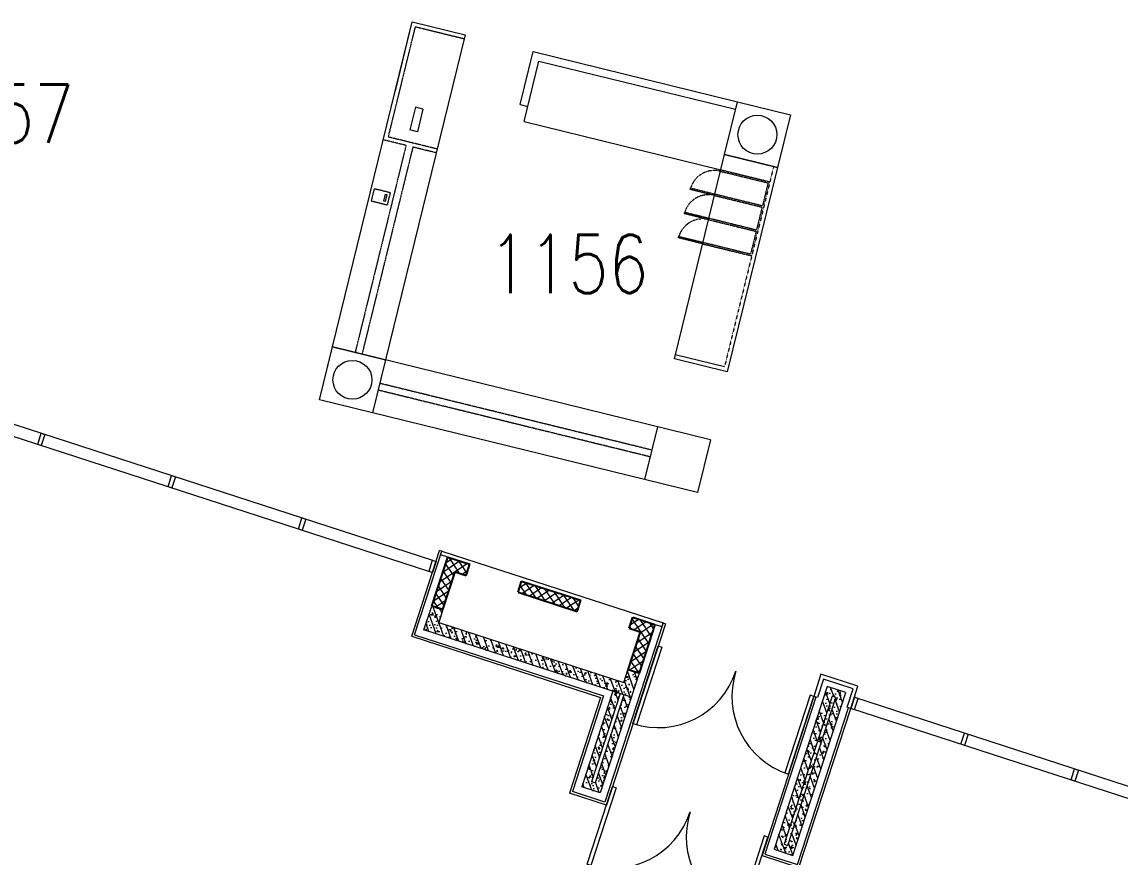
# Model space of a CAD drawing. Header units: inches. Extents: x 13084 to 220150, y 6494 to 167180.
# Drawn here: x 139242 to 153344, y 71649 to 82380 of the extents above; entities that cross this region are included whole.
import ezdxf
from ezdxf.enums import TextEntityAlignment as Align

# ---------------------------------------------------------------- set-up
doc = ezdxf.new("R2010")
doc.units = ezdxf.units.IN
doc.header["$MEASUREMENT"] = 0
doc.linetypes.add('Ground Floor$0$HIDDEN', pattern=[0.375, 0.25, -0.125])
for name, color, linetype, lineweight in [('Ground Floor$0$A-G250-G-Walls-Precast-Concrete', 7, 'Continuous', 15), ('Ground Floor$0$A-G250-M-Walls-Blockwork', 7, 'Continuous', 25), ('Ground Floor$0$A-G252-H-Internal-Walls', 251, 'Continuous', 9), ('Ground Floor$0$A-G262-H-Precast-Panel', 251, 'Continuous', 5), ('Ground Floor$0$A-G312-M-Wall-Cladding-Panel', 7, 'Continuous', 9), ('Ground Floor$0$A-G312-M-Wall-Finish-Plaster', 7, 'Continuous', 15), ('Ground Floor$0$A-G321-M-Window', 251, 'Continuous', 9), ('Ground Floor$0$A-G322-M-Door', 251, 'Continuous', 15), ('Ground Floor$0$A-G4-M-Furniture-and-Fittings', 251, 'Continuous', 9), ('Ground Floor$0$Z-Z001-S-Room-Name-Identification-250', 7, 'Continuous', 15)]:
    doc.layers.add(name, color=color, linetype=linetype, lineweight=lineweight)
doc.styles.add('Ground Floor$0$Tag-RomanS', font='romans.shx', dxfattribs={"width": 0.8})
pattern_1 = [(34, (31615.24, 164129.57), (-44.385937, 65.804857), []), (124, (31615.24, 164129.57), (-65.804857, -44.385937), [])]
pattern_2 = [(110, (31615.24, 164129.57), (-74.5881, -27.14785), [])]
pattern_3 = [(50, (31615.24, 164129.57), (182.18467, -15.93909), [19.05, -209.55]), (355, (31615.24, 164129.57), (-35.24283, 191.05664), [15.24, -167.64]), (100.451, (31630.42, 164128.24), (146.9425, 175.11669), [16.19, -178.09]), (46.1842, (31615.24, 164180.37), (271.07904, -42.04233), [28.575, -314.325]), (96.6356, (31637.83, 164176.87), (237.40423, 247.42556), [24.285, -267.135]), (351.184, (31615.24, 164180.37), (237.4046, 247.4251), [22.86, -251.46]), (21, (31640.64, 164167.67), (151.61488, -102.26552), [19.05, -209.55]), (326, (31640.64, 164167.67), (61.80203, 184.18797), [15.24, -167.64]), (71.4514, (31653.27, 164159.15), (213.4165, 81.92286), [16.19, -178.09]), (37.5, (31615.24, 164129.57), (3.088603, 84.55504), [0, -165.608, 0, -170.18, 0, -168.275]), (7.5, (31615.24, 164129.57), (66.81966, 100.180575), [0, -97.028, 0, -161.798, 0, -64.135]), (327.5, (31558.6, 164129.57), (135.590595, -5.728744), [0, -63.5, 0, -198.12, 0, -262.89]), (317.5, (31533.2, 164129.57), (148.12918, 25.42649), [0, -82.55, 0, -131.572, 0, -186.69])]

# ---------------------------------------------------------------- blocks, each defined once
blk = doc.blocks.new('Ground Floor$0$tag-roomname')
at = {"lineweight": 18, "ltscale": 0.01, "style": 'Ground Floor$0$Tag-RomanS', "width": 0.8}
blk.add_attdef('ROOM_NO_2', text='', height=3, dxfattribs=at).set_placement((0, 1.612), align=Align.MIDDLE_CENTER)
at = {"linetype": 'ByBlock', "lineweight": 13, "ltscale": 0.01, "style": 'Ground Floor$0$Tag-RomanS', "width": 0.8, "flags": 1}
for tag, p in [('ROOM_NAME_1', (0, -2.288)), ('AREA', (0, -5.744))]:
    blk.add_attdef(tag, text='', height=2.8, dxfattribs=at).set_placement(p, align=Align.MIDDLE_CENTER)
blk = doc.blocks.new('Ground Floor$0$Door7-Glass-bookshop-2100')
at = {"layer": 'Ground Floor$0$A-G322-M-Door'}
for points in [[(0, 0), (50, 0), (50, 1050), (0, 1050)], [(2100, 0), (2050, 0), (2050, 1050), (2100, 1050)]]:
    blk.add_lwpolyline(points, close=True, dxfattribs=at)
for centre, start, end in [((0, 0), 0, 90), ((2100, 0), 90, 180)]:
    blk.add_arc(centre, 1050, start, end, dxfattribs=at)

msp = doc.modelspace()

# ---------------------------------------------------------------- hatches: boundary and pattern name
at = {"layer": 'Ground Floor$0$A-G252-H-Internal-Walls'}
h = msp.add_hatch(dxfattribs=at)
h.set_pattern_fill('ANSI37', color=256, scale=25, angle=349, style=0)
h.set_pattern_definition(pattern_1)
h.paths.add_polyline_path([(144806, 75315), (144947, 75269), (144993, 75412), (144710, 75504), (144505, 74874), (144648, 74828)])
h = msp.add_hatch(dxfattribs=at)
h.set_pattern_fill('ANSI37', color=256, scale=25, angle=349, style=0)
h.set_pattern_definition(pattern_1)
h.paths.add_polyline_path([(146374, 74805), (146420, 74948), (145659, 75195), (145613, 75053)])
h = msp.add_hatch(dxfattribs=at)
h.set_pattern_fill('ANSI37', color=256, scale=25, angle=349, style=0)
h.set_pattern_definition(pattern_1)
h.paths.add_polyline_path([(147371, 74639), (147086, 74732), (147039, 74589), (147182, 74543), (147024, 74056), (147167, 74010)])
at = {"layer": 'Ground Floor$0$A-G262-H-Precast-Panel'}
h = msp.add_hatch(dxfattribs=at)
h.set_pattern_fill('ANSI31', color=256, scale=25, angle=65, style=0)
h.set_pattern_definition([(110, (31615.86, 164131.47), (-74.5881, -27.14785), [])])
h.paths.add_polyline_path([(144594, 74664), (144648, 74830), (144506, 74876), (144405, 74567), (147068, 73702), (147168, 74011), (147026, 74058), (146972, 73891)])
h = msp.add_hatch(dxfattribs=at)
h.set_pattern_fill('AR-CONC', color=256, style=0)
h.set_pattern_definition([(50, (31615.86, 164131.47), (182.18467, -15.93909), [19.05, -209.55]), (355, (31615.86, 164131.47), (-35.24283, 191.05664), [15.24, -167.64]), (100.451, (31631.04, 164130.14), (146.9425, 175.11669), [16.19, -178.09]), (46.1842, (31615.86, 164182.27), (271.07904, -42.04233), [28.575, -314.325]), (96.6356, (31638.45, 164178.77), (237.40423, 247.42556), [24.285, -267.135]), (351.184, (31615.86, 164182.27), (237.4046, 247.4251), [22.86, -251.46]), (21, (31641.26, 164169.57), (151.61488, -102.26552), [19.05, -209.55]), (326, (31641.26, 164169.57), (61.80203, 184.18797), [15.24, -167.64]), (71.4514, (31653.9, 164161.05), (213.4165, 81.92286), [16.19, -178.09]), (37.5, (31615.857, 164131.47), (3.088603, 84.55504), [0, -165.608, 0, -170.18, 0, -168.275]), (7.5, (31615.86, 164131.47), (66.81966, 100.180575), [0, -97.028, 0, -161.798, 0, -64.135]), (327.5, (31559.215, 164131.47), (135.590595, -5.728744), [0, -63.5, 0, -198.12, 0, -262.89]), (317.5, (31533.81, 164131.47), (148.12918, 25.42649), [0, -82.55, 0, -131.572, 0, -186.69])])
h.paths.add_polyline_path([(144594, 74664), (144648, 74830), (144506, 74876), (144405, 74567), (147068, 73702), (147168, 74011), (147026, 74058), (146972, 73891)])
h = msp.add_hatch(dxfattribs=at)
h.set_pattern_fill('AR-CONC', color=256, style=0)
h.set_pattern_definition(pattern_3)
h.paths.add_polyline_path([(147067, 73702), (146972, 73733), (146604, 72601), (146557, 72616), (146925, 73749), (146829, 73780), (146431, 72552), (146668, 72475)])
h = msp.add_hatch(dxfattribs=at)
h.set_pattern_fill('ANSI31', color=256, scale=25, angle=65, style=0)
h.set_pattern_definition(pattern_2)
h.paths.add_polyline_path([(146604, 72601), (146557, 72616), (146925, 73749), (146829, 73780), (146431, 72552), (146668, 72475), (147067, 73702), (146972, 73733)])
h = msp.add_hatch(dxfattribs=at)
h.set_pattern_fill('ANSI31', color=256, scale=25, angle=65, style=0)
h.set_pattern_definition(pattern_2)
h.paths.add_polyline_path([(149821, 73764), (149583, 73841), (148903, 71749), (149141, 71671)])
h.paths.add_polyline_path([(149077, 71797), (149029, 71813), (149647, 73715), (149695, 73700)], flags=16)
h = msp.add_hatch(dxfattribs=at)
h.set_pattern_fill('AR-CONC', color=256, style=0)
h.set_pattern_definition(pattern_3)
h.paths.add_polyline_path([(149821, 73764), (149583, 73841), (148903, 71749), (149141, 71671)])

# ---------------------------------------------------------------- linework, layer by layer
at = {"layer": 'Ground Floor$0$A-G250-G-Walls-Precast-Concrete'}
for p, q in [((144405, 74567, 0), (144505, 74874, 0)), ((144505, 74874, 0), (144648, 74828, 0)), ((144648, 74828, 0), (144594, 74664, 0)), ((144594, 74664, 0), (146971, 73891, 0)), ((147067, 73702, 0), (144405, 74567, 0)), ((146971, 73891, 0), (147024, 74056, 0)), ((147025, 74056, 0), (147167, 74010, 0)), ((147167, 74010, 0), (146668, 72475, 0)), ((146829, 73780, 0), (146431, 72552, 0)), ((149583, 73841, 0), (148903, 71749, 0)), ((149141, 71671, 0), (149821, 73764, 0)), ((149821, 73764, 0), (149583, 73841, 0)), ((146925, 73749, 0), (146557, 72616, 0)), ((146972, 73733, 0), (146604, 72601, 0)), ((149647, 73715, 0), (149029, 71813, 0)), ((149077, 71797, 0), (149695, 73700, 0)), ((149695, 73700, 0), (149647, 73715, 0)), ((146668, 72475, 0), (146431, 72552, 0)), ((146604, 72601, 0), (146557, 72616, 0)), ((149029, 71813, 0), (149077, 71797, 0)), ((148903, 71749, 0), (149141, 71671, 0))]:
    msp.add_line(p, q, dxfattribs=at)
at = {"layer": 'Ground Floor$0$A-G250-M-Walls-Blockwork'}
for p, q in [((144505, 74874), (144710, 75504)), ((144710, 75504), (144993, 75412)), ((144648, 74828), (144806, 75315)), ((144806, 75315), (144947, 75269)), ((144947, 75269), (144993, 75412, 0)), ((145613, 75053), (145659, 75195, 0)), ((145659, 75195), (146420, 74948)), ((145613, 75053), (146374, 74805)), ((146374, 74805), (146420, 74948)), ((144648, 74828), (144505, 74874)), ((147039, 74589), (147086, 74732)), ((147086, 74732), (147371, 74639)), ((147371, 74639, 0), (147167, 74010, 0)), ((147182, 74543, 0), (147024, 74056, 0)), ((147182, 74543, 0), (147024, 74056, 0)), ((147039, 74589), (147182, 74543)), ((147167, 74010, 0), (147024, 74056, 0))]:
    msp.add_line(p, q, dxfattribs=at)
at = {"layer": 'Ground Floor$0$A-G312-M-Wall-Cladding-Panel'}
for p, q in [((144248, 74487), (144606, 75590)), ((144635, 75581), (144606, 75590)), ((144285, 74506), (144635, 75581)), ((147477, 74657, 0), (146729, 72355, 0)), ((147506, 74648), (146749, 72317, 0)), ((147477, 74657, 0), (147506, 74648)), ((144248, 74487, 0), (146672, 73699, 0)), ((144285, 74506), (146710, 73719, 0)), ((146672, 73699, 0), (146273, 72472, 0)), ((146710, 73719, 0), (146311, 72491, 0)), ((149410, 73714, 0), (148746, 71668, 0)), ((149439, 73704, 0), (148784, 71688, 0)), ((149202, 71552, 0), (149857, 73568, 0)), ((149221, 71514, 0), (149886, 73559, 0)), ((146729, 72355, 0), (146311, 72491, 0)), ((146749, 72317, 0), (146273, 72472, 0)), ((148746, 71668, 0), (149221, 71514, 0)), ((148784, 71688, 0), (149202, 71552, 0))]:
    msp.add_line(p, q, dxfattribs=at)
at = {"layer": 'Ground Floor$0$A-G312-M-Wall-Finish-Plaster'}
for p, q in [((144619, 75533), (144635, 75581)), ((144710, 75504), (144619, 75533)), ((144635, 75581), (147477, 74657)), ((147371, 74639), (147462, 74610, 0)), ((147462, 74610, 0), (147477, 74657, 0)), ((149503, 73999, 0), (149410, 73713, 0)), ((149535, 73936, 0), (149458, 73698, 0)), ((149978, 73844, 0), (149503, 73999, 0)), ((149915, 73812, 0), (149535, 73936, 0)), ((149838, 73574, 0), (149915, 73812, 0)), ((149886, 73559, 0), (149978, 73844, 0)), ((149458, 73698, 0), (149410, 73713, 0)), ((149886, 73559, 0), (149838, 73574, 0))]:
    msp.add_line(p, q, dxfattribs=at)
at = {"layer": 'Ground Floor$0$A-G321-M-Window'}
for p, q in [((144512, 75463), (144560, 75447)), ((144560, 75447), (144513, 75305)), ((144513, 75305), (144466, 75320))]:
    msp.add_line(p, q, dxfattribs=at)
msp.add_lwpolyline([(144512, 75463), (144466, 75320), (136096, 78040), (136142, 78182), (144515, 75462)], dxfattribs=at)
for points in [[(139490, 77095), (139538, 77079), (139491, 76936), (139444, 76952)], [(141164, 76551), (141212, 76535), (141165, 76393), (141118, 76408)], [(142838, 76007), (142886, 75991), (142839, 75849), (142792, 75864)]]:
    msp.add_lwpolyline(points, close=True, dxfattribs=at)
at = {"layer": 'Ground Floor$0$A-G321-M-Window', "elevation": 0}
msp.add_lwpolyline([(158445, 70778), (149886, 73559), (149932, 73702), (158492, 70921)], dxfattribs=at)
msp.add_lwpolyline([(158445, 70778), (149886, 73559), (149932, 73702), (158492, 70921)], dxfattribs=at)
for points in [[(149980, 73686), (149932, 73702), (149886, 73559), (149933, 73544)], [(151347, 73242), (151394, 73227), (151348, 73084), (151300, 73100)], [(152761, 72783), (152809, 72767), (152762, 72624), (152715, 72640)]]:
    msp.add_lwpolyline(points, close=True, dxfattribs=at)
at = {"layer": 'Ground Floor$0$A-G4-M-Furniture-and-Fittings'}
for p, q in [((144038, 81496), (144255, 82380)), ((145642, 81319), (145809, 81999)), ((145809, 81999), (148431, 81355)), ((145691, 81101), (145882, 81878)), ((145882, 81878), (148407, 81258)), ((144295, 81284), (144223, 80992)), ((144392, 81260), (144295, 81284)), ((144392, 81260), (144320, 80968)), ((145642, 81319), (145739, 81295)), ((145691, 81101), (148216, 80481)), ((144320, 80968), (144223, 80992)), ((148086, 77012), (143230, 78204)), ((148264, 77947), (147632, 78102)), ((147919, 76333), (143063, 77524)), ((147406, 77179), (147239, 76499)), ((148086, 77012), (147919, 76333))]:
    msp.add_line(p, q, dxfattribs=at)
at = {"layer": 'Ground Floor$0$A-G4-M-Furniture-and-Fittings', "linetype": 'Ground Floor$0$HIDDEN', "ltscale": 0.5}
for p, q in [((144292, 82320), (143944, 80902)), ((144292, 82320), (144923, 82165)), ((144174, 80794), (143883, 80865)), ((144575, 80747), (143944, 80902)), ((144174, 80794), (143521, 78133)), ((144262, 80772), (143609, 78111)), ((144563, 80698), (144262, 80772)), ((148212, 80462), (148824, 80312)), ((148216, 80481), (148848, 80326)), ((148824, 80312), (148752, 80020)), ((148135, 80151), (148747, 80001)), ((148140, 80170), (148752, 80020)), ((148747, 80001), (148676, 79709)), ((148059, 79840), (148671, 79690)), ((148064, 79860), (148676, 79709)), ((148671, 79690), (148599, 79399)), ((147988, 79549), (148599, 79399)), ((147983, 79529), (148614, 79375)), ((147332, 76878), (143836, 77736)), ((147311, 76791), (143814, 77649))]:
    msp.add_line(p, q, dxfattribs=at)
at = {"layer": 'Ground Floor$0$A-G4-M-Furniture-and-Fittings', "linetype": 'Ground Floor$0$HIDDEN', "lineweight": 15, "ltscale": 0.01}
msp.add_line((148895, 80521), (148264, 77947), dxfattribs=at)
at = {"layer": 'Ground Floor$0$A-G4-M-Furniture-and-Fittings'}
for points in [[(144935, 82213), (143743, 77357), (143063, 77524), (144255, 82380)], [(148264, 80675), (148431, 81355), (149111, 81188), (148944, 80509)], [(148944, 80509), (148300, 77886), (147621, 78053), (148264, 80675)], [(143928, 80165), (143906, 80075), (143891, 80079), (143913, 80168)], [(143910, 78037), (143743, 77357), (143063, 77524), (143230, 78204)]]:
    msp.add_lwpolyline(points, close=True, dxfattribs=at)
at = {"layer": 'Ground Floor$0$A-G4-M-Furniture-and-Fittings', "linetype": 'Ground Floor$0$HIDDEN', "ltscale": 0.5}
for points in [[(148135, 80151), (147825, 80227), (147829, 80247), (148140, 80170)], [(143765, 80236), (143727, 80081), (143937, 80029), (143975, 80185)], [(148059, 79840), (147748, 79917), (147753, 79936), (148064, 79860)], [(147983, 79529), (147672, 79606), (147677, 79625), (147988, 79549)]]:
    msp.add_lwpolyline(points, close=True, dxfattribs=at)
at = {"layer": 'Ground Floor$0$A-G4-M-Furniture-and-Fittings'}
for centre in [(148687, 80932), (143486, 77781)]:
    msp.add_circle(centre, 250, dxfattribs=at)
at = {"layer": 'Ground Floor$0$A-G4-M-Furniture-and-Fittings', "linetype": 'Ground Floor$0$HIDDEN', "ltscale": 0.5}
for centre in [(148135, 80151), (148059, 79840), (147983, 79529)]:
    msp.add_arc(centre, 320, 76.2101, 166.2101, dxfattribs=at)

# ---------------------------------------------------------------- block references
at = {"layer": 'Ground Floor$0$A-G322-M-Door', "rotation": 162.0000004724312}
for p in [(149410, 73713, 0), (148823, 71906, 0)]:
    msp.add_blockref('Ground Floor$0$Door7-Glass-bookshop-2100', p, dxfattribs=at)
at = {"layer": 'Ground Floor$0$Z-Z001-S-Room-Name-Identification-250'}
ref = msp.add_blockref('Ground Floor$0$tag-roomname', (138883, 80800), dxfattribs=dict(at, xscale=250, yscale=250, zscale=250))
ref.add_attrib('ROOM_NO_2', '1157', dxfattribs={"layer": '0', "lineweight": 18, "ltscale": 0.01, "height": 750, "style": 'Ground Floor$0$Tag-RomanS', "width": 0.8}).set_placement((138883, 81203), align=Align.MIDDLE_CENTER)
ref = msp.add_blockref('Ground Floor$0$tag-roomname', (146260, 78868), dxfattribs=dict(at, xscale=250, yscale=250, zscale=250))
ref.add_attrib('ROOM_NO_2', '1156', dxfattribs={"layer": '0', "lineweight": 18, "ltscale": 0.01, "height": 750, "style": 'Ground Floor$0$Tag-RomanS', "width": 0.8}).set_placement((146260, 79271), align=Align.MIDDLE_CENTER)

doc.saveas('drawing.dxf')
